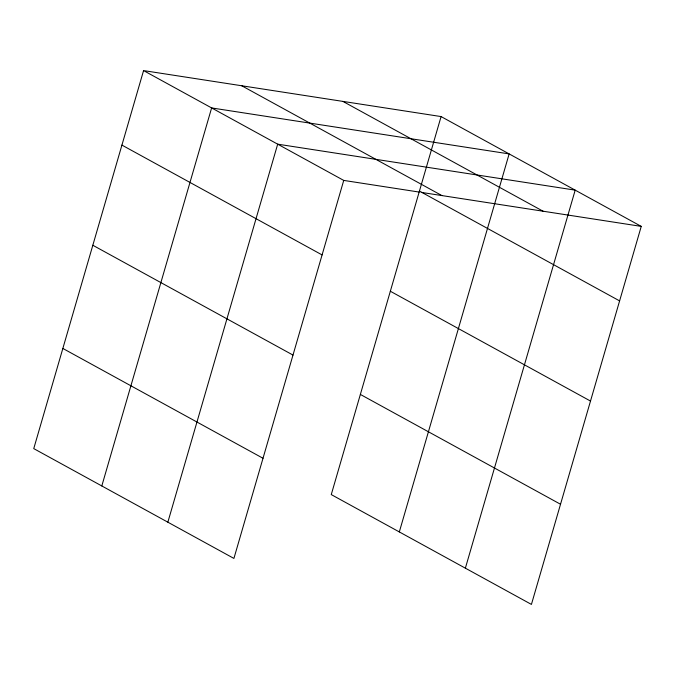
<?xml version="1.0" encoding="UTF-8"?>
<svg xmlns="http://www.w3.org/2000/svg" width="675" height="675" viewBox="0 0 675 675"><rect width="100%" height="100%" fill="white"/><g stroke="black" fill="none" stroke-linecap="round" stroke-linejoin="round"><path stroke-width="1.01" d="M143.572 70.588L33.75 448.613L233.913 558.428L343.735 180.411L143.572 70.588L441.087 116.572L641.25 226.387L531.428 604.412L331.265 494.589L441.087 116.572M101.807 485.949L211.629 107.933L509.144 153.908L399.322 531.925M167.856 522.188L277.687 144.172L575.193 190.148L465.37 568.173M343.735 180.411L419.183 192.071M421.251 192.383L641.25 226.387M342.908 101.402L543.071 211.216M241.751 85.767L441.914 195.581M419.437 191.084L619.599 300.898M390.344 291.246L590.507 401.06M121.93 145.108L322.085 254.922M92.829 245.261L292.992 355.075M360.366 394.436L560.52 504.25M62.851 348.452L263.014 458.274"/></g></svg>
